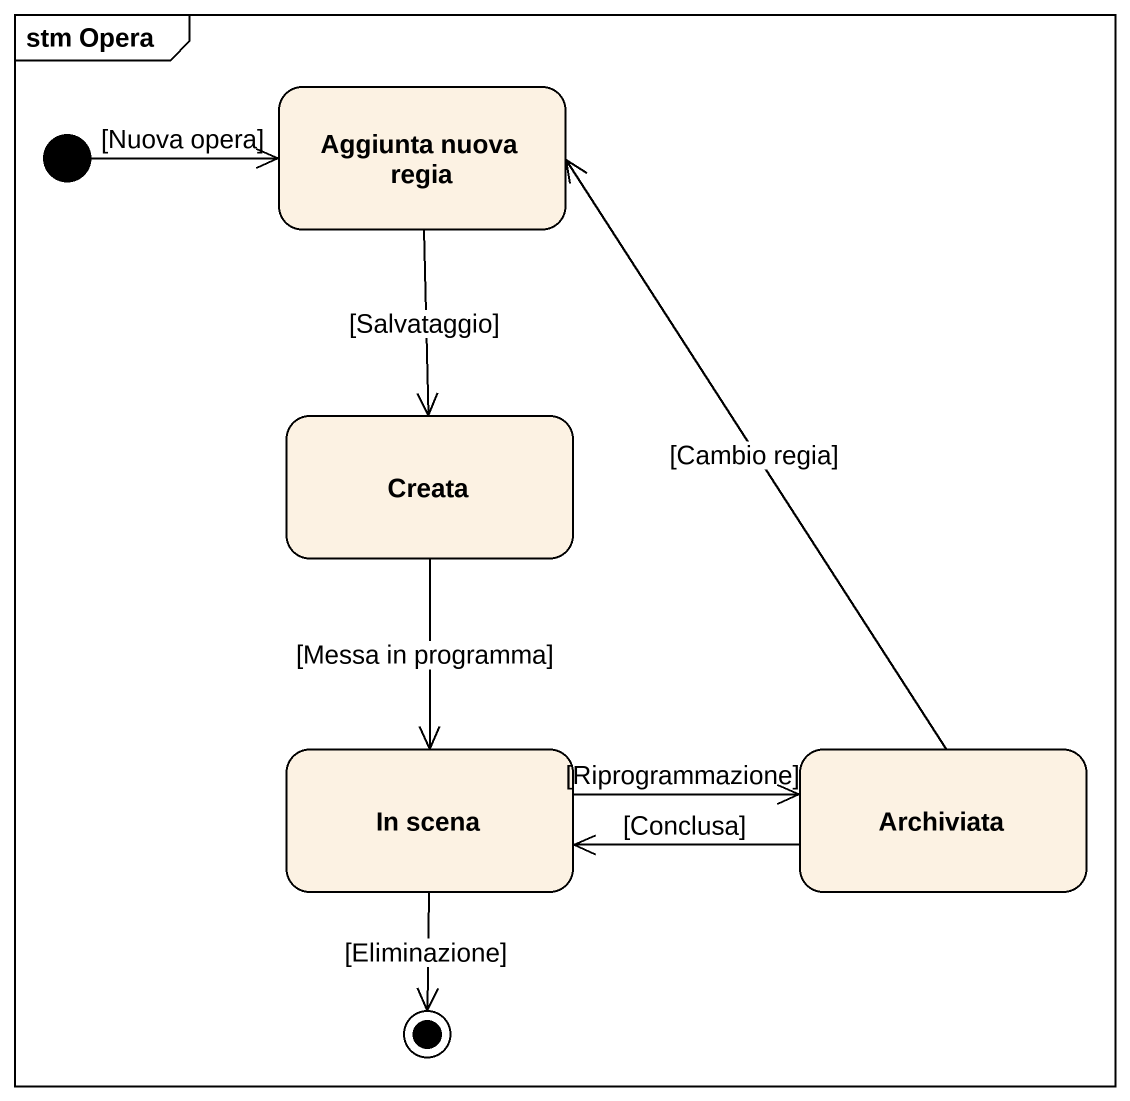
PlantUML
@startuml
mainframe stm Opera
hide empty description
state "Aggiunta nuova regia" as Aggiunta_nuova_regia
state Creata
state "In scena" as In_scena
state Archiviata
[*] -right-> Aggiunta_nuova_regia : [Nuova opera]
Aggiunta_nuova_regia --> Creata : [Salvataggio]
Creata --> In_scena : [Messa in programma]
In_scena -right-> Archiviata : [Riprogrammazione]
Archiviata -up-> Aggiunta_nuova_regia : [Cambio regia]
Archiviata -left-> In_scena : [Conclusa]
In_scena --> [*] : [Eliminazione]
@enduml
